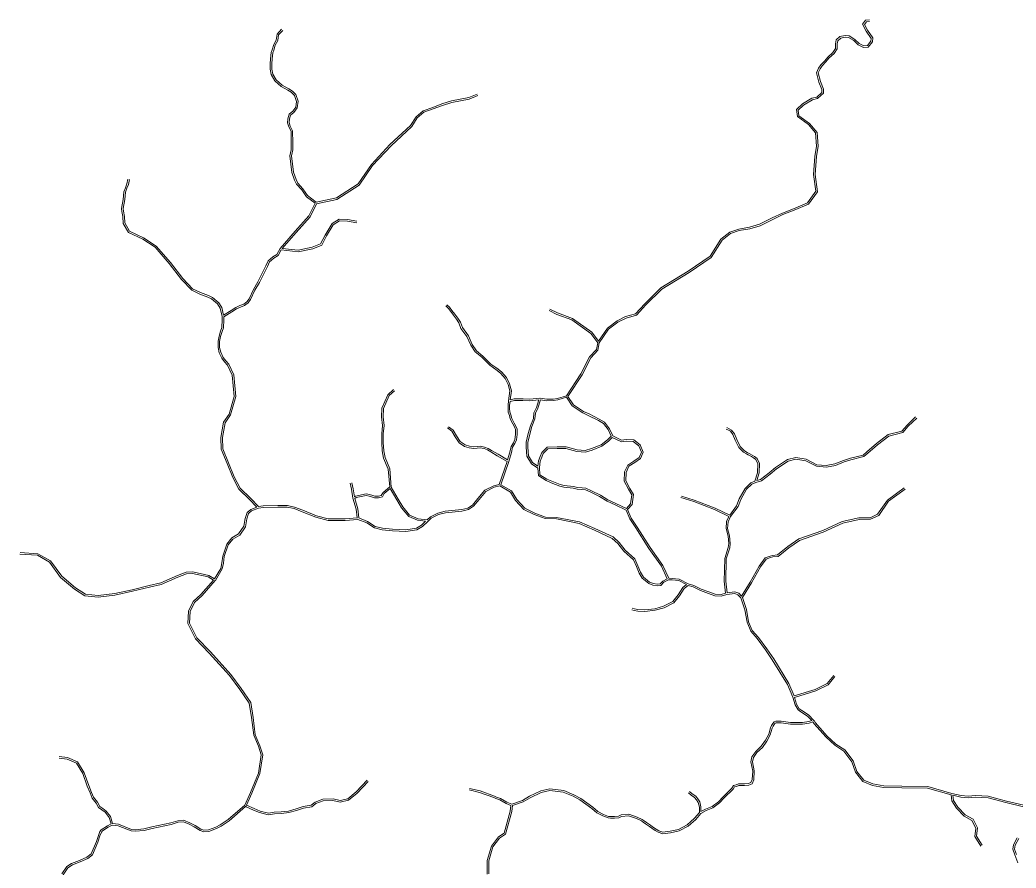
# Model space of a CAD drawing. Header units: millimetres. Extents: x 617885 to 663705, y 7172943 to 7234736.
# Drawn here: x 628242 to 631981, y 7198561 to 7201745 of the extents above; entities that cross this region are included whole.
import ezdxf

# ---------------------------------------------------------------- set-up
doc = ezdxf.new("R2010")
doc.units = ezdxf.units.MM
doc.layers.add('VIAS', color=7, linetype='Continuous', lineweight=5)

msp = doc.modelspace()

# ---------------------------------------------------------------- linework, layer by layer
at = {"layer": 'VIAS', "color": 253}
for points in [[(631430.9, 7201744.7), (631416, 7201743.4), (631405.1, 7201728.4), (631418.4, 7201702.9), (631437.1, 7201675.4), (631436.2, 7201664.9), (631422.9, 7201648.6), (631409.2, 7201647.6), (631392.2, 7201656.1), (631375.4, 7201671.8), (631354.1, 7201684.7), (631339.5, 7201686), (631320.1, 7201682.3), (631306.3, 7201669.8), (631303.8, 7201655), (631303.8, 7201637.6), (631293.3, 7201622.8), (631274.1, 7201604.8), (631262.8, 7201591.2), (631248, 7201576.4), (631239.7, 7201563.5), (631232.5, 7201546.5), (631240.7, 7201511.5), (631251.8, 7201483.6), (631251.8, 7201471.9), (631233.1, 7201455.3), (631214.1, 7201450.8), (631179.9, 7201429.7), (631156.6, 7201408.3), (631160.7, 7201381.8), (631201.6, 7201352.1), (631228.1, 7201320.3), (631231.7, 7201270.5), (631226.2, 7201232.4), (631220.7, 7201164.5), (631229.7, 7201101.6), (631198.1, 7201057.6), (631145.9, 7201036.1), (631103.9, 7201019.6), (631065.4, 7201001.3), (631018.2, 7200977.7), (630980.2, 7200966.9), (630940, 7200959.6), (630906.5, 7200948.4), (630872.8, 7200922.2), (630832.4, 7200857.4), (630750.5, 7200801.8), (630647.5, 7200738.7), (630587.2, 7200679.4), (630553.1, 7200641.3), (630515, 7200631.3), (630483.7, 7200615.1), (630447.1, 7200588.3), (630413.9, 7200539.1), (630389.1, 7200572.6), (630316.5, 7200623.9), (630260.3, 7200645.1), (630230.8, 7200658.9)], [(630723.1, 7199951.8), (630771.4, 7199936.5), (630848.9, 7199906.8), (630903.1, 7199880.5), (630894.6, 7199862.4), (630892.3, 7199835.3), (630899.9, 7199806.9), (630902.5, 7199779.8), (630900.5, 7199764.3), (630887.4, 7199722.8), (630885.9, 7199638), (630891, 7199593.6), (630873.7, 7199588.1), (630852.2, 7199588.7), (630828.1, 7199597.6), (630798.7, 7199608.5), (630771.5, 7199622), (630750.9, 7199628.4), (630716.5, 7199646), (630690.1, 7199648.6), (630677.2, 7199648.8), (630655.5, 7199696.8), (630607.9, 7199764.6), (630558.4, 7199841.3), (630536.4, 7199874.3), (630523, 7199906.7), (630539.7, 7199926), (630544.8, 7199963.1), (630531.5, 7199986.3), (630515.9, 7200014.3), (630517.4, 7200046.4), (630528, 7200069.1), (630549.7, 7200083), (630571.3, 7200097.9), (630581.7, 7200122.3), (630569.7, 7200149.8), (630546, 7200168.4), (630517.5, 7200170.1), (630500.5, 7200167), (630467, 7200183.5), (630454.7, 7200210.1), (630436.5, 7200234.8), (630416.7, 7200246.4), (630378.2, 7200265.6), (630357.6, 7200275.1), (630319.9, 7200300.3), (630298.9, 7200331.7), (630352.2, 7200413), (630384.8, 7200476.8), (630411.3, 7200504.7), (630416.8, 7200532.7), (630451.5, 7200584.1), (630486.9, 7200610), (630517.2, 7200625.7), (630556.4, 7200636), (630591.5, 7200675.2), (630651.3, 7200733.9), (630753.8, 7200796.8), (630836.8, 7200853.1), (630877.3, 7200918.2), (630909.3, 7200943.1), (630941.5, 7200953.8), (630981.6, 7200961.1), (631020.3, 7200972.1), (631068, 7200995.9), (631106.2, 7201014.1), (631148.2, 7201030.5), (631201.9, 7201052.7), (631236, 7201100), (631226.7, 7201164.7), (631232.2, 7201231.8), (631237.7, 7201270.3), (631233.9, 7201322.7), (631205.7, 7201356.5), (631166.2, 7201385.2), (631163, 7201406.1), (631183.5, 7201424.9), (631216.4, 7201445.2), (631235.9, 7201449.8), (631257.8, 7201469.2), (631257.8, 7201484.7), (631246.4, 7201513.3), (631238.8, 7201546), (631245.1, 7201560.7), (631252.7, 7201572.6), (631267.2, 7201587.2), (631278.5, 7201600.7), (631297.8, 7201618.8), (631309.8, 7201635.7), (631309.8, 7201654.5), (631311.9, 7201666.7), (631322.9, 7201676.8), (631339.8, 7201679.9), (631352.2, 7201678.9), (631371.7, 7201667), (631388.8, 7201651.1), (631408, 7201641.5), (631425.9, 7201642.8), (631442, 7201662.6), (631443.3, 7201677), (631423.6, 7201705.9), (631412.1, 7201727.9), (631419.2, 7201737.7), (631431.4, 7201738.7)], [(628653, 7201146.2), (628649.8, 7201127.4), (628643.6, 7201112.8), (628638.6, 7201097.8), (628635.5, 7201070.4), (628629.6, 7201036.6), (628630.8, 7201026.8), (628634.8, 7201007.1), (628636, 7200982.8), (628653.5, 7200951.7), (628706.3, 7200927.3), (628753.8, 7200895.6), (628807.6, 7200834), (628853.2, 7200774.1), (628890.5, 7200735.5), (628919.9, 7200721.5), (628949.9, 7200709.7), (628964.7, 7200703), (628988.9, 7200682.9), (628999.8, 7200665.1), (629006.4, 7200636.2), (629034.5, 7200653.8), (629052, 7200664.9), (629067.4, 7200672.2), (629082.2, 7200677.6), (629094.1, 7200686.6), (629102.4, 7200697.9), (629119, 7200732.6), (629135.6, 7200761.9), (629165.6, 7200821.1), (629173.8, 7200840.7), (629192, 7200855.5), (629206.5, 7200864.7), (629218.4, 7200886.2), (629218.8, 7200886.7), (629274.7, 7200951.2), (629326.6, 7201009.3), (629350.2, 7201056.4), (629317.6, 7201080.9), (629300, 7201107.4), (629280.1, 7201128.4), (629273.2, 7201143.2), (629263.2, 7201172.2), (629255.4, 7201234.4), (629260.9, 7201257.6), (629260.9, 7201283.5), (629259.9, 7201326.6), (629251.3, 7201343.8), (629246.6, 7201358.8), (629247.8, 7201373.9), (629252.5, 7201390.4), (629266.1, 7201401.7), (629277.5, 7201417.3), (629280.6, 7201438.8), (629272.3, 7201461.6), (629260.9, 7201472.9), (629248.1, 7201481.4), (629222.7, 7201494.7), (629199.1, 7201516), (629185.7, 7201539.2), (629182.1, 7201559.9), (629182.1, 7201580), (629183, 7201599.2), (629185.6, 7201622), (629189.1, 7201632.6), (629195.3, 7201652.7), (629204.6, 7201668.9), (629207.2, 7201691.7), (629224.3, 7201709.6)], [(629958.3, 7201466.4), (629927.2, 7201452.9), (629861.7, 7201440.7), (629825.9, 7201429.7), (629791.7, 7201416), (629755.7, 7201403.5), (629729, 7201381), (629708.4, 7201348.2), (629630.9, 7201276.6), (629561.2, 7201201.5), (629511.4, 7201129.1), (629429.9, 7201076.6), (629354.7, 7201060.5), (629322.1, 7201085.1), (629304.7, 7201111.2), (629285.1, 7201131.8), (629278.8, 7201145.5), (629269.1, 7201173.5), (629261.5, 7201234), (629266.9, 7201256.9), (629266.9, 7201283.6), (629265.8, 7201328.1), (629256.9, 7201346), (629252.7, 7201359.5), (629253.7, 7201372.8), (629257.8, 7201387), (629270.5, 7201397.6), (629283.2, 7201414.9), (629286.7, 7201439.4), (629277.5, 7201464.9), (629264.7, 7201477.6), (629251.2, 7201486.6), (629226.2, 7201499.7), (629203.8, 7201519.8), (629191.4, 7201541.3), (629188.1, 7201560.4), (629188.1, 7201579.9), (629188.9, 7201598.7), (629191.5, 7201620.7), (629194.8, 7201630.8), (629200.8, 7201650.3), (629210.4, 7201666.9), (629213, 7201689), (629228.7, 7201705.5)], [(629507.3, 7200989.4), (629472.3, 7200995.7), (629440.1, 7200997), (629413.9, 7200980), (629387.4, 7200937.1), (629370.4, 7200904.4), (629339.4, 7200891.3), (629286.7, 7200880.3), (629227, 7200887.1), (629279.2, 7200947.3), (629331.6, 7201005.9), (629356, 7201054.6), (629432.2, 7201070.9), (629515.7, 7201124.7), (629565.9, 7201197.7), (629635.1, 7201272.4), (629713.1, 7201344.3), (629733.6, 7201377), (629758.7, 7201398.2), (629793.8, 7201410.4), (629827.9, 7201424), (629863.2, 7201434.8), (629928.9, 7201447.2), (629960.7, 7201460.9)], [(628647.1, 7201147.2), (628644, 7201129.1), (628638, 7201114.9), (628632.7, 7201099.1), (628629.6, 7201071.2), (628623.5, 7201036.8), (628624.9, 7201025.8), (628628.8, 7201006.4), (628630.1, 7200981.1), (628649.2, 7200947.1), (628703.3, 7200922), (628749.8, 7200891.1), (628802.9, 7200830.2), (628848.6, 7200770.2), (628887, 7200730.6), (628917.6, 7200715.9), (628947.6, 7200704.2), (628961.5, 7200697.9), (628984.3, 7200678.9), (628994.2, 7200662.8), (629001.5, 7200631.1), (629001.5, 7200618.5), (629000.5, 7200590.5), (628995.1, 7200577), (628989.5, 7200557.3), (628985.7, 7200538.5), (628985.7, 7200514.7), (628990.5, 7200495.6), (629000, 7200474.7), (629010.5, 7200461.5), (629021.3, 7200448.8), (629039.3, 7200410.7), (629046.7, 7200331.3), (629027.6, 7200265.2), (629006.6, 7200235.3), (628996, 7200177.7), (628997.5, 7200133.5), (629020.1, 7200079.4), (629041, 7200027.1), (629063.7, 7199983.3), (629104.3, 7199944.2), (629131.5, 7199916), (629108.5, 7199907.5), (629094.9, 7199895.5), (629088.1, 7199873.2), (629082.7, 7199844.1), (629063.1, 7199815.2), (629037.3, 7199800.4), (629018.9, 7199777.4), (629003.3, 7199732.3), (629000.7, 7199706.9), (628996.3, 7199686.2), (628972.2, 7199646.6), (628950.7, 7199659.4), (628891.1, 7199673.3), (628866.7, 7199672.2), (628833.1, 7199658.8), (628770.7, 7199631.8), (628727.1, 7199621.8), (628663.2, 7199606), (628598, 7199591.7), (628535.9, 7199584.5), (628488.5, 7199588.8), (628451, 7199613), (628399.5, 7199656.5), (628357, 7199714.2), (628309.6, 7199741.1), (628242.6, 7199745.2)], [(629506.2, 7200983.5), (629471.6, 7200989.7), (629441.7, 7200990.9), (629418.3, 7200975.7), (629392.6, 7200934.1), (629374.8, 7200899.8), (629341.2, 7200885.6), (629287, 7200874.2), (629222.7, 7200881.5), (629211, 7200860.4), (629195.5, 7200850.6), (629178.8, 7200837), (629171.1, 7200818.6), (629140.9, 7200759), (629124.3, 7200729.8), (629107.6, 7200694.8), (629098.4, 7200682.3), (629085, 7200672.3), (629069.7, 7200666.7), (629054.9, 7200659.7), (629037.7, 7200648.7), (629007.5, 7200629.7), (629007.5, 7200618.4), (629006.5, 7200589.2), (629000.8, 7200575), (628995.4, 7200555.9), (628991.7, 7200537.9), (628991.7, 7200515.4), (628996.2, 7200497.6), (629005.2, 7200477.9), (629015.1, 7200465.3), (629026.4, 7200452.1), (629045.2, 7200412.3), (629052.7, 7200330.7), (629033.1, 7200262.6), (629012.2, 7200232.9), (629002, 7200177.2), (629003.4, 7200134.8), (629025.6, 7200081.7), (629046.5, 7200029.6), (629068.6, 7199986.9), (629108.5, 7199948.5), (629137.9, 7199917.9), (629155.7, 7199920.4), (629210.1, 7199922.4), (629246.2, 7199922.4), (629273.3, 7199916.2), (629303.5, 7199904), (629355.3, 7199883.9), (629399.7, 7199872.4), (629462.4, 7199871.9), (629507.7, 7199875.9), (629504, 7199908.1), (629492.3, 7199949.5), (629492.2, 7199949.9), (629487.1, 7199983.3), (629481.8, 7200006)], [(629850.8, 7200217.9), (629867.9, 7200205.4), (629881.3, 7200183), (629894.9, 7200161.8), (629913.2, 7200149.3), (629930.1, 7200144.2), (629946.1, 7200141.7), (629958, 7200143.4), (629969.8, 7200144.3), (629986.2, 7200141.6), (629999.9, 7200136.1), (630012.3, 7200128.1), (630036.7, 7200114.2), (630072.7, 7200093.1), (630081.3, 7200122.8), (630085.7, 7200143.3), (630094.6, 7200157.5), (630099.6, 7200170), (630102.2, 7200188.7), (630102.2, 7200207.9), (630098.1, 7200216.8), (630092, 7200228.1), (630082.2, 7200246.8), (630079.5, 7200260.2), (630075.1, 7200272.6), (630074.2, 7200286.2), (630074.2, 7200298.7), (630076, 7200314.6), (630076, 7200314.7), (630081.4, 7200352.6), (630074.4, 7200376.1), (630063.6, 7200398.7), (630045.8, 7200419), (630029, 7200432.2), (630005.6, 7200448.2), (629976.1, 7200478.8), (629951.5, 7200498.5), (629934, 7200523.5), (629920.2, 7200556.5), (629897.5, 7200586.8), (629889.9, 7200607.4), (629881, 7200622.1), (629869.8, 7200636.4), (629859.2, 7200650.7), (629850.2, 7200661.9), (629840.5, 7200671.6)], [(629844.7, 7200675.9), (629854.7, 7200665.9), (629863.9, 7200654.4), (629874.5, 7200640), (629886, 7200625.5), (629895.3, 7200610), (629902.8, 7200589.7), (629925.5, 7200559.5), (629939.2, 7200526.4), (629955.9, 7200502.6), (629980.2, 7200483.2), (630009.5, 7200452.8), (630032.5, 7200437), (630049.9, 7200423.4), (630068.7, 7200402.1), (630080, 7200378.3), (630087.6, 7200353), (630082.6, 7200318.4), (630097.8, 7200322.5), (630130.6, 7200322.5), (630155.8, 7200320.8), (630194.2, 7200325), (630195.1, 7200325), (630219.9, 7200320.8), (630243.9, 7200321.6), (630260.1, 7200324.2), (630293.4, 7200334.2), (630347, 7200416), (630379.8, 7200480.3), (630405.7, 7200507.6), (630410.8, 7200533.2), (630384.9, 7200568.3), (630313.6, 7200618.5), (630258, 7200639.6), (630228.3, 7200653.5)], [(629643.9, 7200357.1), (629622.5, 7200337.9), (629601.2, 7200287.4), (629598.9, 7200254.8), (629603.3, 7200221.9), (629600, 7200191.4), (629600, 7200158.1), (629602.3, 7200127.1), (629606.7, 7200100.3), (629624.3, 7200058.7), (629630, 7199991.7), (629605.1, 7199971.5), (629598.5, 7199959.4), (629587.6, 7199956.8), (629574.3, 7199956.8), (629567, 7199959.2), (629554.8, 7199963.1), (629542, 7199965.4), (629502.3, 7199957.5), (629497.5, 7199955), (629493, 7199984.5), (629487.7, 7200007.4)], [(629647.9, 7200352.6), (629627.5, 7200334.4), (629607.1, 7200286), (629605, 7200255), (629609.4, 7200222), (629606, 7200191), (629606, 7200158.4), (629608.2, 7200127.8), (629612.5, 7200102), (629630.2, 7200060.1), (629636, 7199991.3), (629662.1, 7199946.1), (629679.3, 7199916.5), (629705, 7199886), (629736.6, 7199872.6), (629770.2, 7199868), (629782.7, 7199879.1), (629811.1, 7199893.3), (629838.7, 7199900.4), (629900.3, 7199906.6), (629923.2, 7199912.2), (629940.6, 7199923.6), (629961.2, 7199948.4), (629987.1, 7199979.6), (630020.6, 7199996.5), (630041.5, 7200001.1), (630070.9, 7200087.2), (630033.7, 7200109), (630009.2, 7200123), (629997.1, 7200130.7), (629984.6, 7200135.7), (629969.5, 7200138.3), (629958.6, 7200137.4), (629946, 7200135.6), (629928.8, 7200138.3), (629910.6, 7200143.8), (629890.5, 7200157.5), (629876.2, 7200179.9), (629863.3, 7200201.2), (629847.2, 7200213.1)], [(630047.4, 7199999.9), (630077.3, 7200087.6), (630077.4, 7200087.8), (630087.1, 7200121.3), (630091.4, 7200141), (630100, 7200154.8), (630105.5, 7200168.5), (630108.2, 7200188.2), (630108.2, 7200209.2), (630103.5, 7200219.5), (630097.3, 7200230.9), (630087.9, 7200248.9), (630085.3, 7200261.8), (630081, 7200273.8), (630080.2, 7200286.4), (630080.2, 7200298.4), (630081.7, 7200311.9), (630098.6, 7200316.5), (630130.4, 7200316.5), (630156, 7200314.7), (630190.2, 7200318.6), (630180.6, 7200289.7), (630170.8, 7200270.1), (630169.2, 7200249.2), (630158.1, 7200220.7), (630150.1, 7200191.8), (630142, 7200159.4), (630142, 7200141.3), (630145.2, 7200107), (630161.9, 7200078.6), (630186.1, 7200062.8), (630188.3, 7200035.2), (630189.7, 7200032.9), (630217.2, 7200015.6), (630236.6, 7200007.4), (630268.1, 7199995.2), (630283.7, 7199991.1), (630319.1, 7199987), (630334.2, 7199984), (630351.6, 7199982), (630365.3, 7199981), (630385, 7199972.1), (630418.1, 7199956.1), (630446.4, 7199937.9), (630476.9, 7199924.7), (630517.2, 7199905), (630531, 7199871.5), (630553.4, 7199838), (630602.9, 7199761.2), (630650.3, 7199693.8), (630671.4, 7199647.1), (630655.8, 7199638.6), (630645.2, 7199628), (630634, 7199626.6), (630619.8, 7199628.9), (630605.6, 7199634.9), (630582.7, 7199653.1), (630571.3, 7199671.3), (630562, 7199695.5), (630549.9, 7199722.1), (630513.4, 7199754.6), (630491.4, 7199782.9), (630468.8, 7199803.9), (630400.6, 7199835.5), (630342.9, 7199860.8), (630256.5, 7199877.5), (630214.7, 7199878.8), (630174.7, 7199893.4), (630137.7, 7199911.9), (630107.6, 7199944), (630087.6, 7199977), (630047.4, 7199999.9)], [(630294.1, 7200328.1), (630315.5, 7200295.9), (630354.6, 7200269.9), (630375.6, 7200260.2), (630413.9, 7200241.1), (630432.4, 7200230.3), (630449.5, 7200207.1), (630461.1, 7200181.9), (630447.5, 7200168.3), (630423.9, 7200149.7), (630387.5, 7200135.9), (630364, 7200128.5), (630333.1, 7200130.9), (630292.3, 7200142.4), (630258.8, 7200142.4), (630220.6, 7200141.1), (630201.7, 7200120.8), (630195.1, 7200106.3), (630188.5, 7200089.3), (630186.5, 7200069.7), (630166.4, 7200082.9), (630151.1, 7200108.9), (630148, 7200141.6), (630148, 7200158.7), (630155.9, 7200190.3), (630163.8, 7200218.8), (630175.1, 7200247.9), (630176.7, 7200268.5), (630186.1, 7200287.4), (630196.6, 7200318.7), (630219.5, 7200314.7), (630244.5, 7200315.6), (630261.5, 7200318.3), (630294.1, 7200328.1)], [(631607.9, 7200250.1), (631576.1, 7200219.5), (631555.9, 7200195.7), (631503.9, 7200182.8), (631460.5, 7200150.3), (631425.2, 7200118.5), (631410.1, 7200105.8), (631361.4, 7200093.5), (631335.4, 7200085.9), (631303, 7200072.5), (631269.1, 7200065.9), (631231.7, 7200069.2), (631191.5, 7200090), (631154.8, 7200096.2), (631126, 7200089.1), (631082.3, 7200060.1), (631058.2, 7200040), (631025.1, 7200014.8), (631003.7, 7200008.1), (630989.3, 7200002.3), (630968.9, 7199982.8), (630947.6, 7199944.4), (630937.4, 7199918.2), (630909.7, 7199880.3), (630900.4, 7199860.9), (630898.4, 7199835.9), (630905.8, 7199807.9), (630908.5, 7199779.7), (630906.4, 7199763), (630893.4, 7199721.9), (630891.9, 7199638.3), (630896.9, 7199594.7), (630926, 7199597.6), (630940.4, 7199592.5), (630949.9, 7199581.7), (630982.5, 7199634.4), (631016.9, 7199694.6), (631039.4, 7199725.1), (631057.5, 7199732.5), (631066.6, 7199735), (631085.4, 7199736.5), (631123.9, 7199768), (631165.7, 7199796.6), (631255.4, 7199828.1), (631328.3, 7199861.5), (631390.8, 7199875.4), (631433.7, 7199876.4), (631461.4, 7199889.2), (631498.3, 7199942.1), (631560.6, 7199988.1)], [(631603.8, 7200254.4), (631571.8, 7200223.6), (631552.6, 7200201), (631501.3, 7200188.4), (631456.7, 7200154.9), (631421.2, 7200123), (631407.3, 7200111.3), (631359.8, 7200099.3), (631333.4, 7200091.5), (631301.3, 7200078.2), (631268.8, 7200071.9), (631233.4, 7200075.1), (631193.5, 7200095.7), (631154.6, 7200102.3), (631123.5, 7200094.7), (631078.7, 7200064.9), (631054.4, 7200044.7), (631022.3, 7200020.2), (631007.4, 7200015.6), (631016.9, 7200044.2), (631018.4, 7200080.2), (631008.8, 7200098.4), (630999.3, 7200105.4), (630990.6, 7200111.6), (630978.7, 7200117.8), (630972.2, 7200121.1), (630961.8, 7200127.4), (630945.1, 7200143.8), (630932.5, 7200170.2), (630923.7, 7200191.2), (630913.2, 7200205.2), (630904.6, 7200210.2), (630894.9, 7200214.4)], [(630724.9, 7199957.6), (630773.4, 7199942.1), (630851.3, 7199912.3), (630906.1, 7199885.6), (630932.1, 7199921.1), (630942.1, 7199946.9), (630964.1, 7199986.5), (630986, 7200007.4), (631000.3, 7200013.2), (631011, 7200045.3), (631012.3, 7200078.8), (631004.1, 7200094.4), (630995.7, 7200100.5), (630987.5, 7200106.5), (630975.9, 7200112.5), (630969.3, 7200115.8), (630958.1, 7200122.6), (630940.2, 7200140.3), (630927.1, 7200167.7), (630918.5, 7200188.2), (630909.1, 7200200.6), (630901.9, 7200204.8), (630892.5, 7200208.9)], [(630465.3, 7200177.7), (630451.5, 7200163.8), (630426.8, 7200144.4), (630389.5, 7200130.2), (630364.7, 7200122.4), (630332, 7200125), (630291.5, 7200136.4), (630258.9, 7200136.4), (630223.3, 7200135.2), (630206.7, 7200117.4), (630200.6, 7200104), (630194.4, 7200087.9), (630191.9, 7200064.4), (630194.2, 7200037.1), (630219.9, 7200020.9), (630238.9, 7200013), (630270, 7200000.9), (630284.8, 7199997), (630320, 7199993), (630335.2, 7199989.9), (630352.2, 7199987.9), (630366.8, 7199986.9), (630387.5, 7199977.6), (630421, 7199961.3), (630449.3, 7199943.2), (630479.4, 7199930.1), (630518.8, 7199910.9), (630534, 7199928.6), (630538.5, 7199961.9), (630526.2, 7199983.4), (630509.8, 7200012.9), (630511.5, 7200047.9), (630523.3, 7200073.2), (630546.4, 7200088), (630566.4, 7200101.9), (630575.2, 7200122.3), (630564.8, 7200146), (630543.7, 7200162.5), (630517.8, 7200164), (630499.6, 7200160.7), (630465.3, 7200177.7)], [(630071.6, 7200089.4), (630071.6, 7200089.5)], [(629545, 7198890.6), (629504, 7198846.8), (629473, 7198821.4), (629444.8, 7198815.2), (629417.6, 7198820.9), (629379.7, 7198819.5), (629350.2, 7198808.8), (629334.9, 7198797), (629305.1, 7198792.5), (629278.5, 7198783.3), (629250.8, 7198775.4), (629223, 7198772.5), (629196.6, 7198770.8), (629174.7, 7198767.4), (629143.4, 7198775.3), (629121.3, 7198784.6), (629092.4, 7198796.9), (629113.1, 7198842.4), (629143.1, 7198915.6), (629153.5, 7198986.1), (629143.2, 7199020.4), (629125.5, 7199061.4), (629117.7, 7199126.8), (629108.6, 7199182.1), (629072.1, 7199234.8), (629033.9, 7199288.1), (628957.5, 7199372.5), (628906.3, 7199425.3), (628878.5, 7199480), (628881.1, 7199523.8), (628897.5, 7199558.1), (628926, 7199583.9), (628975.4, 7199640.4), (628975.8, 7199640.9), (629001.9, 7199684), (629006.6, 7199706), (629009.2, 7199731), (629024.2, 7199774.4), (629041.2, 7199795.8), (629067.2, 7199810.6), (629088.3, 7199841.8), (629094, 7199871.8), (629100.2, 7199892.1), (629111.6, 7199902.3), (629137.6, 7199911.8), (629156.2, 7199914.4), (629210.2, 7199916.4), (629245.5, 7199916.4), (629271.5, 7199910.5), (629301.2, 7199898.4), (629353.4, 7199878.2), (629398.9, 7199866.4), (629462.6, 7199865.9), (629510.6, 7199870.1), (629544, 7199856.7), (629572.9, 7199837.9), (629602.2, 7199830.6), (629640.7, 7199826.8), (629691.2, 7199824.8), (629732.2, 7199831.2), (629753, 7199843.1), (629773.2, 7199862.6), (629786.1, 7199874.1), (629813.2, 7199887.7), (629839.8, 7199894.5), (629901.3, 7199900.7), (629925.6, 7199906.6), (629944.6, 7199919), (629965.8, 7199944.6), (629990.9, 7199974.8), (630022.6, 7199990.9), (630043.3, 7199995.4), (630083.2, 7199972.6), (630102.8, 7199940.3), (630134.1, 7199907), (630172.4, 7199887.9), (630213.6, 7199872.8), (630255.8, 7199871.5), (630341.1, 7199855.1), (630398.2, 7199830.1), (630465.4, 7199798.8), (630486.9, 7199778.9), (630509, 7199750.5), (630544.9, 7199718.5), (630556.4, 7199693.2), (630565.9, 7199668.6), (630578.2, 7199649.1), (630602.5, 7199629.6), (630618.2, 7199623), (630633.9, 7199620.6), (630648, 7199622.3), (630659.4, 7199633.8), (630676, 7199642.8), (630689.7, 7199642.6), (630714.8, 7199640.1), (630744.3, 7199625.1), (630730.8, 7199614.2), (630713.3, 7199586.9), (630692.5, 7199561.8), (630657.9, 7199544.1), (630625.6, 7199534.7), (630588.1, 7199530.8), (630561.4, 7199532.1), (630548.9, 7199534), (630540, 7199536.5)], [(629513.8, 7199875.3), (629509.9, 7199909.3), (629498.7, 7199948.8), (629504.3, 7199951.8), (629542, 7199959.3), (629553.3, 7199957.3), (629565.1, 7199953.5), (629573.3, 7199950.8), (629588.3, 7199950.8), (629602.5, 7199954.2), (629609.8, 7199967.6), (629632.2, 7199985.8), (629656.9, 7199943.1), (629674.3, 7199913), (629701.4, 7199881.1), (629735, 7199866.8), (629764.7, 7199862.7), (629749.4, 7199847.9), (629730.2, 7199836.9), (629690.9, 7199830.9), (629641.1, 7199832.8), (629603.2, 7199836.5), (629575.3, 7199843.5), (629546.8, 7199862), (629513.8, 7199875.3)], [(631564.2, 7199983.3), (631502.7, 7199937.8), (631465.4, 7199884.4), (631435.1, 7199870.4), (631391.5, 7199869.4), (631330.2, 7199855.8), (631257.6, 7199822.5), (631168.4, 7199791.2), (631127.5, 7199763.2), (631087.8, 7199730.6), (631067.6, 7199729), (631059.5, 7199726.8), (631043.2, 7199720.2), (631021.9, 7199691.3), (630987.6, 7199631.3), (630953.7, 7199576.4), (630969.2, 7199532.1), (630977.1, 7199485.6), (630990.4, 7199453.5), (631014, 7199426.6), (631045.7, 7199384), (631071.2, 7199346.6), (631128.3, 7199253.4), (631148.1, 7199207.7), (631226.7, 7199231.6), (631271.5, 7199253.9), (631296.6, 7199284.4)], [(629508.1, 7199872.8), (629508.1, 7199872.9)], [(628242.3, 7199739.2), (628307.8, 7199735.2), (628353, 7199709.6), (628395.1, 7199652.4), (628447.4, 7199608.2), (628486.5, 7199582.9), (628536, 7199578.5), (628599, 7199585.7), (628664.6, 7199600.1), (628728.5, 7199615.9), (628772.6, 7199626), (628835.4, 7199653.3), (628868, 7199666.2), (628890.5, 7199667.3), (628948.4, 7199653.8), (628968.6, 7199641.7), (628921.7, 7199588.1), (628892.5, 7199561.8), (628875.2, 7199525.3), (628872.5, 7199478.7), (628901.4, 7199421.8), (628953.1, 7199368.4), (629029.2, 7199284.4), (629067.2, 7199231.4), (629102.9, 7199179.8), (629111.7, 7199126), (629119.6, 7199059.8), (629137.6, 7199018.3), (629147.4, 7198985.7), (629137.2, 7198917.2), (629107.6, 7198844.8), (629085.9, 7198797.2), (629023.4, 7198743.8), (628994.4, 7198723.3), (628978, 7198714.9), (628949.8, 7198705), (628933, 7198703.6), (628920.7, 7198707.2), (628899.4, 7198720.8), (628880.5, 7198731.2), (628856.5, 7198741.4), (628834.4, 7198738.8), (628808.2, 7198730.9), (628737.5, 7198715.5), (628707.3, 7198708.2), (628674.8, 7198705.2), (628660.8, 7198706.4), (628611.8, 7198725.5), (628590.3, 7198728.2), (628582.7, 7198754.4), (628566.2, 7198775.4), (628552.9, 7198784.2), (628542, 7198792.4), (628533.6, 7198808.6), (628518.6, 7198827.1), (628511.5, 7198845.4), (628500.8, 7198871.2), (628483.8, 7198918.8), (628458.6, 7198959.8), (628421.2, 7198975.9), (628389.8, 7198979.8)], [(630538.4, 7199530.7), (630547.6, 7199528.1), (630560.8, 7199526.1), (630588.2, 7199524.8), (630626.7, 7199528.7), (630660.1, 7199538.5), (630696.3, 7199557), (630718.1, 7199583.3), (630735.3, 7199610.1), (630750.5, 7199622.3), (630769.3, 7199616.4), (630796.3, 7199602.9), (630826.1, 7199591.9), (630851, 7199582.8), (630874.5, 7199582.1), (630894.8, 7199588.5), (630925.3, 7199591.5), (630936.9, 7199587.3), (630947.7, 7199575.2), (630963.3, 7199530.6), (630971.3, 7199484), (630985.2, 7199450.3), (631009.3, 7199422.8), (631040.8, 7199380.5), (631066.1, 7199343.4), (631123, 7199250.6), (631143.5, 7199203), (631151.4, 7199173.6), (631162.9, 7199155.5), (631173, 7199147.4), (631197.8, 7199131.7), (631214.5, 7199115), (631202.8, 7199111.1), (631178.9, 7199107.1), (631134.4, 7199107.1), (631099.6, 7199112.9), (631085.4, 7199112.3), (631079.7, 7199112.3), (631073.2, 7199109.5), (631067.7, 7199103.4), (631063.6, 7199096.6), (631059.6, 7199087.9), (631052.5, 7199063.7), (631040.2, 7199040.9), (631024.6, 7199018.3), (631003.7, 7198999.1), (630989.8, 7198979.1), (630985.9, 7198960), (630992.4, 7198925.4), (630991, 7198893.3), (630985.9, 7198882.1), (630977.1, 7198878.2), (630961.5, 7198877.7), (630939.6, 7198877.7), (630930, 7198873.5), (630920.5, 7198870.9), (630914.2, 7198861.6), (630881.5, 7198828.9), (630864.4, 7198810), (630839.8, 7198792.9), (630814.9, 7198782.8), (630798.3, 7198773.5), (630798.3, 7198790.6), (630793.6, 7198809.8), (630786.6, 7198821), (630778.5, 7198830.7), (630765.1, 7198839.5), (630755.1, 7198848.5)], [(632010.7, 7198797), (631944.6, 7198812.8), (631876.7, 7198830.6), (631829.2, 7198833.4), (631800.7, 7198831.3), (631774.8, 7198833.8), (631740.3, 7198841.7), (631649.8, 7198866.8), (631552.7, 7198868.1), (631484.3, 7198869.3), (631444, 7198877.2), (631409.6, 7198890.7), (631383.3, 7198923.7), (631370.1, 7198963.2), (631338.2, 7199005), (631304.6, 7199026.7), (631270.8, 7199057.7), (631228, 7199106), (631222.6, 7199115.2), (631222.1, 7199115.7), (631201.6, 7199136.4), (631176.5, 7199152.3), (631167.4, 7199159.5), (631157, 7199176.1), (631150, 7199202), (631229, 7199226), (631275.3, 7199249.1), (631301.2, 7199280.6)], [(630002.1, 7198539.4), (630002.1, 7198588.8), (630017.8, 7198641.1), (630042.5, 7198673.5), (630064.2, 7198688.5), (630088.7, 7198773.7), (630091, 7198795.8), (630130.6, 7198809.7), (630157.9, 7198825.3), (630199.1, 7198845.1), (630231, 7198852.1), (630281.7, 7198846.1), (630319, 7198830.9), (630343.8, 7198817.4), (630388.5, 7198785), (630407.7, 7198768.1), (630430.2, 7198756.8), (630449.6, 7198749.2), (630458.2, 7198748.2), (630473.9, 7198748.7), (630490, 7198749.6), (630500.6, 7198754.9), (630526.3, 7198757.2), (630556.5, 7198747.2), (630575.1, 7198738.6), (630581.2, 7198734), (630590.4, 7198727.6), (630605.5, 7198717.4), (630613.4, 7198711.4), (630626.6, 7198701.8), (630637.7, 7198695.6), (630654.6, 7198689.8), (630684, 7198693.8), (630716.4, 7198700.9), (630750.2, 7198718), (630778.7, 7198743.9), (630797.3, 7198766), (630817.5, 7198777.4), (630842.6, 7198787.6), (630868.3, 7198805.5), (630885.8, 7198824.7), (630918.9, 7198857.8), (630924.2, 7198865.7), (630932, 7198867.8), (630940.9, 7198871.7), (630961.6, 7198871.7), (630978.4, 7198872.3), (630990.4, 7198877.6), (630997, 7198891.9), (630998.4, 7198925.8), (630992, 7198960), (630995.4, 7198976.7), (631008.2, 7198995.1), (631029.2, 7199014.3), (631045.3, 7199037.7), (631058, 7199061.4), (631065.2, 7199085.8), (631068.9, 7199093.8), (631072.5, 7199099.8), (631076.7, 7199104.5), (631080.9, 7199106.3), (631085.5, 7199106.3), (631099.3, 7199106.9), (631133.9, 7199101.1), (631179.4, 7199101.1), (631204.2, 7199105.3), (631218.7, 7199110), (631223.1, 7199102.5), (631266.5, 7199053.5), (631300.9, 7199022), (631334, 7199000.6), (631364.7, 7198960.4), (631377.9, 7198920.8), (631405.9, 7198885.7), (631442.4, 7198871.4), (631483.6, 7198863.3), (631552.6, 7198862.1), (631648.9, 7198860.8), (631736.8, 7198836.4), (631740.1, 7198813.4), (631757.1, 7198785.7), (631786.5, 7198756.3), (631815.3, 7198740.2), (631829.5, 7198711.5), (631826, 7198679.5), (631849.1, 7198643.6)], [(628389.1, 7198973.8), (628419.7, 7198970), (628454.5, 7198955.1), (628478.4, 7198916.2), (628495.2, 7198869.1), (628506, 7198843.2), (628513.3, 7198824.1), (628528.5, 7198805.3), (628537.3, 7198788.4), (628549.5, 7198779.3), (628562.1, 7198770.9), (628577.3, 7198751.6), (628584.4, 7198727), (628570.6, 7198719.7), (628547.8, 7198705.3), (628542.8, 7198698.6), (628537.1, 7198683.6), (628529.1, 7198660.8), (628509.4, 7198615.1), (628493.5, 7198601.8), (628466, 7198590.2), (628436.4, 7198578.9), (628418.2, 7198566.5), (628399, 7198539.5)], [(628404, 7198536.2), (628422.5, 7198562.2), (628439.2, 7198573.5), (628468.3, 7198584.6), (628496.7, 7198596.7), (628514.4, 7198611.4), (628534.7, 7198658.7), (628542.8, 7198681.6), (628548.1, 7198695.7), (628552, 7198700.8), (628573.6, 7198714.5), (628588.5, 7198722.3), (628610.4, 7198719.6), (628659.4, 7198700.5), (628674.8, 7198699.2), (628708.3, 7198702.2), (628738.8, 7198709.6), (628809.7, 7198725.1), (628835.6, 7198732.9), (628855.6, 7198735.3), (628877.9, 7198725.8), (628896.3, 7198715.6), (628918.2, 7198701.7), (628932.4, 7198697.5), (628951, 7198699), (628980.4, 7198709.4), (628997.5, 7198718.2), (629027.1, 7198739), (629088.9, 7198791.9), (629119, 7198779), (629141.5, 7198769.5), (629174.4, 7198761.3), (629197.2, 7198764.8), (629223.5, 7198766.5), (629251.9, 7198769.4), (629280.3, 7198777.6), (629306.5, 7198786.6), (629337.4, 7198791.3), (629353.1, 7198803.5), (629380.9, 7198813.5), (629417.1, 7198814.9), (629444.8, 7198809.1), (629475.7, 7198815.9), (629508.1, 7198842.4), (629549.3, 7198886.5)], [(629928.5, 7198854.3), (629967.5, 7198844.8), (630020.6, 7198825.6), (630028.9, 7198821.9), (630044, 7198816.9), (630066.8, 7198803.8), (630085, 7198796.1), (630082.8, 7198774.9), (630059.1, 7198692.2), (630038.3, 7198677.9), (630012.4, 7198643.8), (629996.1, 7198589.7), (629996.1, 7198538)], [(630751.1, 7198844), (630761.4, 7198834.7), (630774.5, 7198826.2), (630781.7, 7198817.5), (630788, 7198807.4), (630792.3, 7198789.9), (630792.3, 7198769.5), (630774.3, 7198748.1), (630746.8, 7198723), (630714.3, 7198706.6), (630682.9, 7198699.8), (630655.2, 7198695.9), (630640.2, 7198701.1), (630629.9, 7198706.9), (630616.9, 7198716.3), (630609, 7198722.2), (630593.8, 7198732.6), (630584.8, 7198738.9), (630578.2, 7198743.8), (630558.7, 7198752.7), (630527, 7198763.3), (630498.9, 7198760.8), (630488.4, 7198755.5), (630473.6, 7198754.7), (630458.4, 7198754.2), (630451.1, 7198755), (630432.6, 7198762.3), (630411, 7198773.1), (630392.3, 7198789.7), (630347, 7198822.5), (630321.5, 7198836.3), (630283.3, 7198852), (630230.7, 7198858.2), (630197.1, 7198850.8), (630155.1, 7198830.6), (630128.1, 7198815.2), (630088.3, 7198801.3), (630069.5, 7198809.2), (630046.5, 7198822.4), (630031.1, 7198827.5), (630022.9, 7198831.2), (629969.3, 7198850.5), (629929.9, 7198860.1)], [(631854.1, 7198646.8), (631832.2, 7198680.9), (631835.6, 7198712.6), (631819.9, 7198744.5), (631790.1, 7198761.2), (631761.8, 7198789.4), (631745.9, 7198815.4), (631743.1, 7198834.9), (631773.9, 7198827.8), (631800.7, 7198825.3), (631829.2, 7198827.4), (631875.8, 7198824.7), (631943.1, 7198807), (632009, 7198791.2)], [(629091.1, 7198794.1), (629091.1, 7198794.2)], [(631985.5, 7198674.5), (631971.7, 7198648.8), (631969, 7198632.1), (631976.7, 7198610.4), (631987.6, 7198580.7)], [(631982.3, 7198612.4), (631975.2, 7198632.7), (631977.4, 7198646.8), (631990.8, 7198671.8)]]:
    msp.add_lwpolyline(points, dxfattribs=at)

doc.saveas('drawing.dxf')
